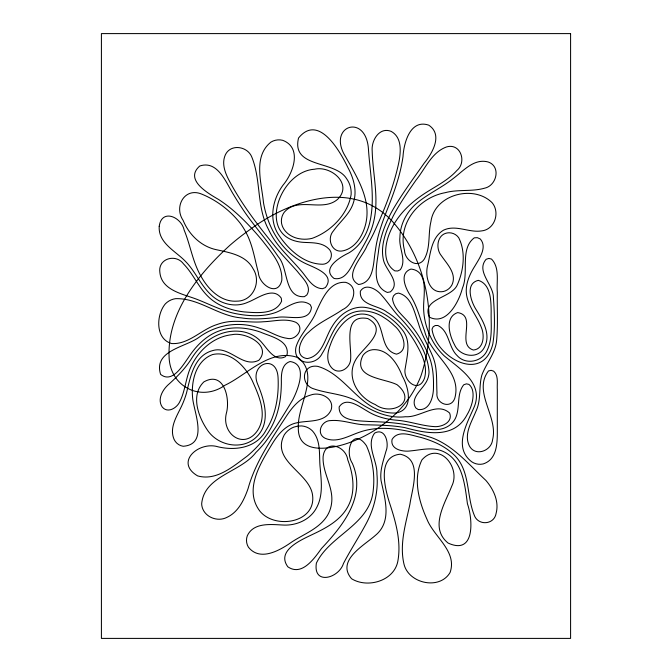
<?xml version="1.0" encoding="UTF-8"?>
<svg xmlns="http://www.w3.org/2000/svg" width="672" height="672" viewBox="0 0 672 672"><rect width="100%" height="100%" fill="white"/><g stroke="black" fill="none" stroke-linecap="round" stroke-linejoin="round"><path stroke-width="1.01" d="M159.214 226.313C158.088 242.81 175.14 250.824 185.052 260.963C195.031 270.808 200.172 284.424 210.311 294.134C219.82 303.92 235.082 308.087 247.783 302.282C257.687 298.603 272.832 286.188 281.257 298.108L281.61 301.132C275.436 314.958 256.687 312.808 244.121 311.917C230.874 310.33 217.375 305.886 207.799 296.201C198.097 286.684 193.049 273.58 183.523 263.928C175.988 253.462 158.029 258.384 159.835 272.118C161.339 290.17 182.507 293.899 196.199 299.048C209.042 303.962 221.315 310.582 234.847 313.471C248.237 316.134 262.559 317.1 275.638 312.522C286.348 308.448 298.746 296.587 310.246 304.702L311.464 307.348C309.574 323.476 287.456 315.084 276.906 317.47C265.154 318.679 253.252 319.763 241.5 317.906C218.207 316.168 199.139 297.948 175.627 298.662A17.758 17.758 0 0 0 165.396 303.803C156.08 314.748 155.148 338.974 171.646 343.552C188.874 344.585 201.247 329.456 216.871 324.584A53.836 53.836 0 0 1 229.169 321.661C240.542 320.494 251.95 322.829 263.34 321.762C274.117 321.359 285.608 317.965 295.949 322.358C305.365 327.961 296.134 340.822 287.104 338.335C277.309 336.958 269.052 330.884 259.619 328.247C239.476 320.855 216.678 324.526 199.391 337.042C185.732 347.264 153.124 350.423 160.591 374.371C171.872 383.527 182.095 366.534 187.807 358.42C195.376 346.71 205.447 335.933 218.82 331.061C232.151 325.979 247.01 327.491 260.257 332.027C270.379 336.496 289.338 340.066 287.129 354.556L285.096 356.866C274.974 361.754 267.868 349.558 262.265 343.081C256.469 335.891 247.54 331.64 238.35 331.212C219.492 329.952 202.339 341.788 192.436 357.151C185.934 367.937 177.106 376.866 167.756 385.182C162.137 390.533 157.223 399.798 162.271 407.056C167.773 413.75 177.047 407.912 179.852 401.554C184.716 391.885 185.581 380.873 189.26 370.784C196.14 352.699 212.176 336.697 232.084 334.681C245.045 331.708 272.227 345.097 258.863 360.251C242.466 368.533 229.69 345.265 212.629 350.608C193.973 355.538 190.42 377.051 186.488 393.078A88.796 88.796 0 0 1 181.675 405.938C176.82 416.228 168.974 427.888 174.157 439.547A12.104 12.104 0 0 0 183.162 446.275C207.976 444.469 194.662 413.893 192.755 399.109C190.781 382.628 195.191 360.931 212.587 354.556C230.261 350.515 245.196 366.097 252.244 380.663C258.964 395.724 267.59 414.338 257.872 430.038C244.482 450.509 221.298 434.314 226.321 413.431C230.429 399.092 224.221 370.373 203.851 381.906C190.033 395.279 198.593 417.665 208.135 431.105C218.534 445.603 241.282 450.198 255.209 438.136C271.53 424.024 264.709 400.924 257.569 383.956C249.295 363.905 276.738 353.237 278.057 377.496C278.998 395.699 275.923 414.716 265.978 430.273C256.754 447.871 235.46 451.013 217.804 446.754C199.013 441.05 174.208 462.151 197.644 475.902C216.308 481.211 232.999 466.553 247.027 456.246C261.408 444.284 273.294 428.593 278.006 410.264C280.426 401.159 281.291 391.717 281.366 382.318C281.182 374.825 281.417 364.224 290.035 361.528C308.23 364.073 298.015 389.508 292.79 399.697C284.164 414.204 275.226 428.61 265.205 442.201A110.939 110.939 0 0 1 255.906 452.474C240.694 472.315 204.196 475.692 201.659 503.882C202.18 515.978 216.544 522.715 226.842 517.406C238.342 512.148 244.087 499.934 248.06 488.636C255.133 462.907 270.312 440.815 284.693 418.748C291.018 408.811 298.754 398.278 310.716 395.044C320.225 391.423 334.858 398.336 331.103 409.937C325.181 422.974 308.7 420.21 297.125 422.747C285.172 425.006 277.343 435.246 271.471 445.091C260.131 463.907 244.096 489.644 259.484 510.602C274.285 530.116 317.68 523.026 312.346 493.811C307.994 471.811 270.648 460.547 284.357 434.7A19.95 19.95 0 0 1 293.832 427.123L297.738 426.082L301.711 425.93A17.06 17.06 0 0 1 312.329 430.802C321.56 440.975 318.788 455.692 320.225 468.241C321.392 481.412 323.156 495.625 316.554 507.746C310.178 519.994 295.966 525.916 282.618 525.017C270.446 524.412 253.512 522.388 247.304 535.752A13.163 13.163 0 0 0 248.388 547.134C259.98 561.868 279.829 550.418 291.724 542.052C304.055 533.912 319.351 528.654 327.424 515.474A31.416 31.416 0 0 0 331.582 503.353C333.816 487.024 322.232 472.777 323.114 456.607C325.13 438.9 345.929 445.88 347.743 459.816C353.539 474.886 355.883 492.853 347.432 507.427C339.755 520.934 325.433 528.36 311.884 534.744C300.518 540.238 276.15 550.78 287.834 566.815C301.896 576.509 314.194 558.575 321.502 548.486C342.854 525.672 366.828 496.364 352.296 463.21C344.274 451.063 353.186 426.443 366.45 445.754C372.548 459.438 374.951 474.902 373.279 489.787C370.448 524.882 329.986 534.778 316.386 563.119C312.85 585.505 338.822 578.424 343.468 563.472C350.658 549.646 359.285 536.626 366.576 522.866C374.405 507.923 378.479 490.879 376.933 474.004C377.42 460.454 365.627 445.41 374.615 433.096C385.468 427.266 389.399 443.638 385.963 451.29C383.334 460.816 379.714 470.45 381.058 480.514C384.838 498.7 392.448 521.59 375.152 535.592C363.619 545.74 336.008 560.725 351.582 578.743C367.475 588.605 394.187 581.045 397.858 561.12C401.47 541.036 395.464 520.926 389.239 502.001C384.686 487.217 377.034 456.565 400.168 454.205C423.032 458.951 412.112 488.594 409.928 504.151C405.787 523.715 399.269 544.102 403.99 564.136C408.643 583.598 439.656 590.402 450.089 572.485C457.489 551.208 433.784 536.911 426.846 518.969C418.723 501.06 412.793 478.355 421.94 459.875C438.883 440.723 461.152 467.376 451.811 486.032C444.973 503.437 429.114 527.68 448.09 543.06C475.272 555.559 472.87 519.296 467.443 503.815C464.747 484.394 462.672 459.035 441.496 450.744C431.516 446.981 420.899 449.946 410.701 450.887C403.183 452.063 390.054 449.66 392.045 439.471C398.126 429.517 411.608 435.422 420.546 437.338C431.844 440.513 443.008 445.15 451.92 452.97C470.677 468.266 465.965 494.567 474.121 514.844C477.708 525.949 494.164 525.084 496.096 513.391C499.304 501.488 493.542 489.283 485.864 480.396C469.106 464.789 453.701 445.771 431.6 437.64C408.593 430.525 382.822 423.864 359.276 432.281C348.474 435.96 336.722 443.31 325.172 438.295C315.739 433.692 321.359 420.504 330.758 420.571C343.132 419.504 354.934 425.074 367.324 424.83C379.848 425.116 392.44 425.317 404.796 427.602C426.25 433.457 454.146 439.127 466.922 415.002A46.511 46.511 0 0 0 472.198 402.31C473.474 396.379 474.071 388.718 468.964 384.401L466.393 383.855L463.747 384.787C454.667 395.816 462.697 414.044 450.878 424.267C439.564 433.784 424.124 428.375 411.331 425.662C397.387 422.696 383.124 421.856 368.903 421.495C358.554 420.563 338.57 421.73 339.142 406.938C346.122 396.161 359.36 406.627 367.198 411.054C376.345 416.825 386.98 419.513 397.681 420.302C409.794 421.369 421.361 425.687 433.482 426.544C441.101 427.56 453.323 422.453 449.627 413.062C436.766 401.386 420.218 417.816 405.476 416.724C388.844 418.698 373.086 411.751 359.52 402.788C345.82 393.943 329.045 394.052 314.051 388.945C299.922 384.896 301.602 363.804 317.705 366.366C347.483 374.716 361.502 414.54 395.9 413.003C414.044 409.954 408.862 387.584 402.343 376.186C397.572 363.619 388.004 348.592 372.7 349.7A14.179 14.179 0 0 0 362.989 355.328C351.582 378.218 384.51 378.134 397.16 384.779C418.093 401.873 391.675 416.64 375.278 404.544C358.201 397.622 345.442 377.118 355.807 359.638C362.494 347.768 389.911 330.54 367.786 318.545C342.199 313.782 351.91 345.509 350.608 359.638C350.011 368.525 338.621 375.312 331.825 367.97C325.87 361.67 327.415 352.044 330.414 344.719C335.958 328.65 351.137 308.003 370.474 315.706C386.576 323.14 378.269 349.877 396.547 354.152C410.248 350.314 402.31 332.052 394.447 325.836A57.641 57.641 0 0 0 383.88 317.512C371.725 309.338 353.993 307.759 342.964 318.755C332.472 327.936 329.372 342.065 322.182 353.464C315.58 367.256 292.312 364.627 295.966 347.13C300.006 333.732 311.564 324.215 316.495 311.094C322.207 298.939 329.507 281.081 345.694 282.349C359.873 286.49 353.086 305.046 342.628 309.59C331.43 317.394 318.385 322.585 308.549 332.262C300.846 337.982 292.9 356.53 307.28 358.604C322.686 355.866 324.962 337.445 332.245 326.306C338.772 315.126 350.944 306.054 364.4 307.314C379.42 309.179 393.019 318.091 402.276 329.851C411.331 340.838 407.249 355.27 405.317 367.878C402.116 379.924 418.412 394.582 424.486 378.244C428.173 365.266 421 352.489 414.725 341.561C407.627 329.994 398.647 319.208 386.929 312.11C378.496 305.248 358.915 305.483 360.36 291.194C365.795 282.643 376.925 289.346 381.637 295.277C388.45 302.912 393.834 311.732 401.176 318.914C414.716 333.64 427.804 351.641 429.038 372.229A21.42 21.42 0 0 1 425.006 383.964C420.546 390.869 410.147 398.975 415.758 407.896L418.177 409.534C430.408 410.945 433.751 395.564 433.482 386.123C433.684 375.438 432.634 364.552 428.408 354.623C423.604 343.375 417.354 332.665 409.374 323.366C403.326 315.647 393.784 309.187 392.507 298.805L393.473 295.907L395.598 293.866L398.437 293.068C411.734 296.327 414.372 312.438 418.463 323.509C421.764 335.37 428.467 345.794 433.028 357.126C437.548 368.5 436.33 380.873 436.968 392.809C435.439 403.586 450.811 409.668 454.751 398.345C462.504 370.994 430.584 355.513 424.645 331.212C420.286 319.536 417.556 307.129 410.903 296.428C405.737 288.884 398.555 273.37 410.962 269.06C427.904 270.841 424.066 292.799 423.629 304.895C423.167 319.049 427.468 333.169 435.137 345.022A62.168 62.168 0 0 0 444.049 355.715C459.026 368.315 483.42 382.662 474.566 406.031C467.443 422.982 452.617 447.065 471.685 461.773A14.582 14.582 0 0 0 483.084 463.957C498.658 459.052 497.213 439.631 497.314 426.493C497.297 414.28 497.297 402.066 497.33 389.852C496.852 383.67 498.859 375.833 493.676 371.179L491.098 370.322L488.485 370.952C472.508 391.927 498.582 416.732 492.584 439.715C491.467 451.038 475.171 456.96 469.316 445.83C463.672 434.162 471.551 422.176 475.843 411.491C481.496 400.016 478.506 386.954 481.874 375.035C486.251 363.199 495.508 353.304 496.642 340.284C498.036 324.383 497.036 308.381 497.314 292.438C496.39 281.534 499.993 267.758 491.526 259.073L488.846 258.434L486.15 259.274C475.583 271.396 493.609 284.55 493.416 297.713C494.5 313.068 495.23 328.759 492.811 344.014C482.84 384.149 435.767 357.353 432.02 329.179L433.138 326.819L435.254 325.525L437.884 325.492C449.568 331.204 448.232 347.164 457.136 355.572C465.604 365.299 482.219 361.931 487.175 350.33C492.92 338.201 490.804 324.4 491.173 311.43C490.988 300.493 490.888 284.306 478.338 280.35C464.772 283.508 470.971 301.804 476.339 309.968C482.941 320.863 491.249 334.564 484.411 347.315C478.027 359.957 459.556 356.513 454.448 344.576C449.358 335.244 444.377 317.251 457.64 312.581C477.347 315.664 455.876 344.526 473.382 350.036C483.874 349.104 484.722 335.353 481.429 327.625C477.515 317.108 469.686 308.389 467.048 297.343C464.302 286.264 469.056 275.176 474.944 265.978C479.396 258.35 487.519 247.204 480.278 238.98L477.389 237.678L474.272 237.838C459.547 248.917 469.232 272.53 462.437 288.12C459.043 301.619 446.603 325.903 429.467 317.176C420.773 298.603 451.928 298.276 457.38 284.676C463.714 270.43 465.931 252.008 458.724 237.745A11.735 11.735 0 0 0 449.106 232.772C437.338 232.94 434.944 248.212 441.512 255.898C447.258 264.298 457.162 273.991 451.895 285.004A13.188 13.188 0 0 1 443.268 291.539C429.089 293.992 424.763 276.209 427.627 265.465C430.618 253.117 431.374 237.502 443.436 230.219C455.826 224.246 468.888 232.974 481.69 230.899C494.752 229.496 500.186 212.638 492.274 202.885C474.029 184.313 434.75 194.216 430.945 221.533C427.921 233.932 430.735 247.75 424.25 259.199C417.564 269.27 404.67 260.14 404.502 250.387C397.261 223.39 419.168 197.4 445.175 192.688C458.094 189.143 471.803 191.864 484.646 188.168C496.784 185.623 501.22 166.261 488.032 161.952C473.861 158.197 463.252 171.066 453.054 178.634C442.075 187.379 429.164 193.267 418.211 202.028C407.484 210.487 400.134 223.448 399.916 237.258C398.521 247.976 406.888 260.005 400.361 269.674L397.748 270.984L394.85 270.883C382.074 262.819 384.829 244.297 389.936 232.302C395.909 218.014 406.762 206.287 419.194 197.282C431.55 188.059 446.452 182.087 456.91 170.461C467.048 162.053 460.606 142.674 446.435 146.975C431.525 152.443 425.309 168.706 415.918 180.272C407.887 191.806 399.84 203.381 393.313 215.855C386.736 229.337 379.999 244.566 383.426 259.854C385.459 270.085 401.545 282.5 390.331 291.892L387.341 292.446C370.65 285.709 377.286 263.491 378.697 249.673C380.848 234.1 386.879 219.341 395.077 206.01C404.032 191.192 414.296 177.232 424.242 163.086C432.466 153.14 443.117 134.66 428.77 125.177C410.365 118.826 403.771 142.808 403.015 156.61C400.789 172.066 395.984 186.992 390.398 201.524C384.266 217.316 377.605 233.15 375.463 250.102C373.136 262.063 374.531 282.668 358.571 284.508C342.628 275.923 363.048 256.418 367.038 245.742A205.901 205.901 0 0 0 373.607 233.394C384.073 210.748 393.506 187.362 398.731 162.901C400.848 152.3 402.335 137.458 391.154 131.384C379.344 126.571 371.146 140.658 372.187 150.956C372.817 175.501 379.848 200.516 372.859 224.776C369.466 236.662 362.594 247.061 356.521 257.687C351.145 265.91 346.483 280.846 334.093 278.485C321.014 268.682 340.099 257.065 348.533 253.075C359.436 246.842 366.408 235.578 369.482 223.633C375.64 198.979 369.944 173.569 368.416 148.697C365.61 112.392 326.449 126.302 345.601 156.752C357.26 177.584 372.28 200.827 365.224 225.784C362.149 236.62 355.018 247.909 343.426 250.732C331.876 253.73 326.323 238.636 333.488 230.84C340.234 221.256 350.347 213.713 353.623 201.978C357.227 190.294 353.48 177.92 347.886 167.53C339.948 151.158 318.578 113.198 298.528 138.037C291.169 168.412 334.807 160.096 346.433 178.441A24.662 24.662 0 0 1 351.137 194.502C347.836 214.511 330.767 231.68 312.06 238.367A31.055 31.055 0 0 1 299.25 238.736C291.203 237.367 283.282 231.865 281.585 223.49A14.717 14.717 0 0 1 284.222 212.276C298.091 196.207 322.333 212.503 337.638 199.315C353.178 184.061 330.884 165.295 314.488 169.235C278.41 171.587 255.595 238.997 303.383 242.348C311.909 242.878 321.796 242.13 328.44 248.531C334.429 253.688 330.666 263.827 322.913 264.239C304.55 264.289 289.262 250.328 279.418 235.981C268.195 220.483 272.37 199.458 283.164 184.96C293.252 172.964 302.442 147.832 282.752 140.33A15.263 15.263 0 0 0 270.908 142.128C252.756 156.643 261.626 182.977 263.483 202.642C266.876 222.457 276.175 241.702 291.799 254.722A64.722 64.722 0 0 0 303.307 262.408C312.035 267.17 336.386 273.714 325.391 287.566L322.518 288.708C311.766 288.221 306.818 276.889 300.384 269.917C292.177 260.291 282.786 251.672 275.419 241.34A80.724 80.724 0 0 1 268.33 229.11C256.292 206.447 261.29 179.348 251.479 156.282C246.683 145.992 230.294 143.791 225.271 155.03C220.912 165.035 226.363 175.594 231.193 184.321C243.02 205.842 257.998 225.406 273.462 244.406C280.98 253.823 289.388 262.458 297.402 271.438C302.224 277.931 312.329 286.18 306.86 294.932L304.408 296.671C283.744 297.99 288.658 268.271 278.376 256.83C266.86 239.618 252.512 224.465 241.324 207.001A279.77 279.77 0 0 1 233.671 194.838C226.061 182.801 217.896 159.986 199.777 165.992C184.027 179.718 208.068 193.334 218.711 199.559A138.617 138.617 0 0 1 230.068 207.808C242.138 217.594 252.781 229.009 262.668 240.962C271.438 252.395 282.652 264.835 281.812 280.199C277.99 297.763 258.93 284.575 258.35 272.563C254.881 259.854 252.974 246.582 247.128 234.637A69.04 69.04 0 0 0 240.307 223.339C230.294 210.596 216.838 200.315 201.844 194.158C184.674 186.85 173.704 206.623 183.112 220.349C189.059 234.906 201.508 246.91 217.249 249.892C230.496 252.756 246.263 255.604 253.142 268.85C261.643 281.837 253.058 301.216 236.838 301.157C220.542 302.19 207.833 288.96 200.659 275.688C192.562 261.475 190.361 244.986 184.128 230.034C181.507 217.073 161.683 208.211 159.214 226.313M298.334 427.157C297.091 458.959 339.788 447.426 356.908 439.614A134.173 134.173 0 0 0 371.977 431.92C387.87 422.47 401.848 409.609 411.802 393.968A105.008 105.008 0 0 0 420.89 376.06C438.169 324.744 428.904 262.231 392.322 221.332C353.086 178.601 289.708 200.029 249.782 229.715A247.397 247.397 0 0 0 229.908 245.288C198.106 274.294 166.009 313.824 169.235 359.419C171.73 387.761 201.692 401.789 224.994 385.241C247.859 374.346 270.53 347.676 298.116 357.68C320.292 374.489 297.36 405.241 298.334 427.157M570.587 33.6L101.413 33.6L101.413 638.4L570.587 638.4L570.587 33.6"/></g></svg>
